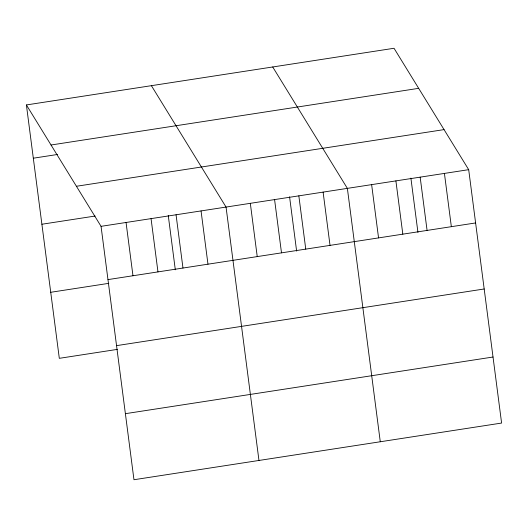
<?xml version="1.0" encoding="UTF-8"?>
<svg xmlns="http://www.w3.org/2000/svg" width="528" height="528" viewBox="0 0 528 528"><rect width="100%" height="100%" fill="white"/><g stroke="black" fill="none" stroke-linecap="round" stroke-linejoin="round"><path stroke-width="0.79" d="M26.4 104.94L394.033 48.272L468.692 169.673L501.6 423.06L133.967 479.728L101.053 226.334L26.4 104.94L59.308 358.327L117.374 349.378M51.038 145.002L418.671 88.334M33.317 158.202L57.512 154.473M76.421 186.272L444.055 129.611M41.897 224.242L95.119 216.038M101.053 226.334L468.692 169.673M107.976 279.602L475.609 222.941M50.734 292.288L108.794 283.338M116.549 345.642L484.183 288.981M125.387 413.681L493.02 357.02M272.719 66.977L347.371 188.371L380.279 441.758M151.397 85.675L226.05 207.068L258.964 460.462M444.424 173.415L451.348 226.677M420.163 177.151L427.079 230.419M410.896 178.114L417.945 232.386M395.901 180.893L402.818 234.161M371.633 184.635L378.556 237.897M323.11 192.113L330.026 245.375M298.841 195.855L305.758 249.117M289.575 196.812L296.624 251.084M274.58 199.591L281.497 252.859M250.318 203.333L257.235 256.595M201.049 210.923L207.973 264.191M176.055 214.777L182.972 268.046M168.26 215.51L175.309 269.782M151.054 218.632L157.971 271.894M126.053 222.486L132.97 275.748"/></g></svg>
